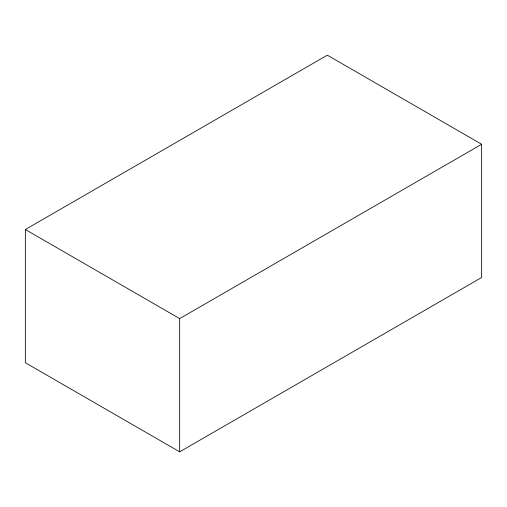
<?xml version="1.0" encoding="UTF-8"?>
<svg xmlns="http://www.w3.org/2000/svg" width="507" height="507" viewBox="0 0 507 507"><rect width="100%" height="100%" fill="white"/><g stroke="black" fill="none" stroke-linecap="round" stroke-linejoin="round"><path stroke-width="0.76" d="M25.35 229.513L327.326 55.168L481.65 144.267L481.65 277.487L179.674 451.832L25.35 362.733L25.35 229.513L179.674 318.611L481.65 144.267M179.674 318.611L179.674 451.832"/></g></svg>
